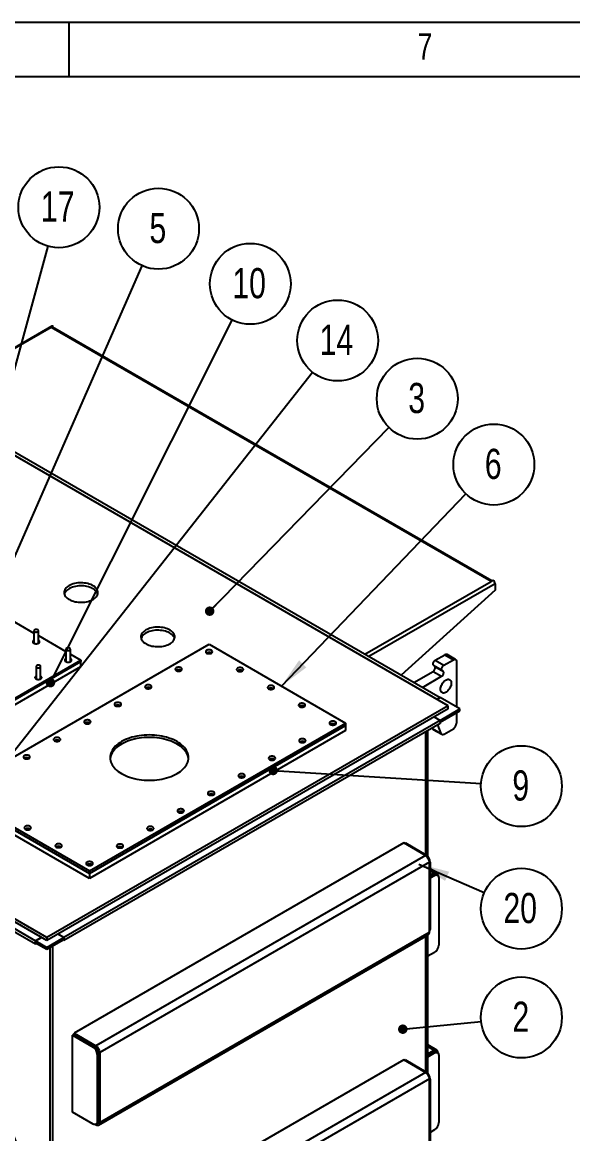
# Model space of a CAD drawing. Header units: inches. Extents: x -1 to 16.5, y 0 to 13.1.
# Drawn here: x 2.233 to 3.753, y 8.605 to 11.674 of the extents above; entities that cross this region are included whole.
import ezdxf

# ---------------------------------------------------------------- set-up
doc = ezdxf.new("R2010")
doc.units = ezdxf.units.IN
doc.header["$MEASUREMENT"] = 0
doc.layers.add('FORMAT', color=7, linetype='Continuous')
doc.styles.add('SLDTEXTSTYLE0', font='TXT', dxfattribs={"width": 0.75})
doc.dimstyles.new('SLDDIMSTYLE6', dxfattribs={"dimtxt": 0.18, "dimasz": 0.084961, "dimexe": 0, "dimexo": 0.0625, "dimgap": 0, "dimtad": 0, "dimtih": 1, "dimtoh": 1, "dimdec": 0, "dimrnd": 1e-09, "dimzin": 0, "dimdsep": 46, "dimtxsty": 'Standard', "dimsah": 1, "dimcen": 0.09, "dimadec": 0, "dimazin": 0, "dimtfac": 0.084961, "dimtdec": 0, "dimtofl": 0, "dimtmove": 0, "dimatfit": 3, "dimfxl": 0, "dimfrac": 2, "dimtolj": 1, "dimtzin": 0, "dimarcsym": 0})
doc.dimstyles.new('SLDDIMSTYLE7', dxfattribs={"dimtxt": 0.18, "dimasz": 0.026142, "dimexe": 0, "dimexo": 0.0625, "dimgap": 0, "dimtad": 0, "dimtih": 1, "dimtoh": 1, "dimdec": 0, "dimrnd": 1e-09, "dimzin": 0, "dimdsep": 46, "dimtxsty": 'Standard', "dimblk1": 'DOT', "dimblk2": 'DOT', "dimsah": 1, "dimcen": 0.09, "dimadec": 0, "dimazin": 0, "dimtfac": 0.026142, "dimtdec": 0, "dimtofl": 0, "dimtmove": 0, "dimatfit": 3, "dimldrblk": 'DOT', "dimfxl": 0, "dimfrac": 2, "dimtolj": 1, "dimtzin": 0, "dimarcsym": 0})

# ---------------------------------------------------------------- blocks, each defined once
blk = doc.blocks.new('Drawing View43')
at = {"color": 7, "linetype": 'Continuous', "lineweight": 25}
for p, q in [((-0.1211, -0.3449), (-1.8888, 0.6757)), ((-1.2155, 0.7035), (-1.5674, 0.5003)), ((-1.2171, 0.7), (-1.5652, 0.499)), ((-1.2117, 0.7031), (-1.2171, 0.7)), ((-0.0022, -0.0013), (-1.2171, 0.7)), ((0, 0), (-1.2132, 0.7004)), ((-1.2117, 0.7003), (-1.2124, 0.6999)), ((-1.2117, 0.7003), (-1.2117, 0.7031)), ((-1.8343, 0.6544), (-0.1432, -0.3219)), ((-1.2289, -0.9844), (-2.9966, 0.0361)), ((-2.9981, 0.0098), (-1.2598, -0.9937)), ((-2.9981, 0.0013), (-1.2598, -1.0022)), ((-1.2289, -0.9929), (-2.9966, 0.0276)), ((0.0032, 0.0018), (-0.0022, -0.0013)), ((-0.3504, -0.2023), (-0.0022, -0.0013)), ((0.0086, -0.0075), (-0.3396, -0.2085)), ((0.0086, -0.0251), (-0.2502, -0.2601)), ((0.0086, -0.0075), (0.0086, -0.0251)), ((-1.3405, -0.0999), (-1.2646, -0.1437)), ((-1.2646, -0.1373), (-1.2646, -0.1714)), ((-1.2521, -0.1714), (-1.2521, -0.1373)), ((-1.2521, -0.1509), (-1.1762, -0.1947)), ((-1.4881, -0.583), (-0.781, -0.1748)), ((-1.2646, -0.1673), (-1.2649, -0.1675)), ((-0.781, -0.1748), (-0.4039, -0.3925)), ((-1.1762, -0.1884), (-1.1762, -0.2224)), ((-1.1637, -0.2224), (-1.1637, -0.1884)), ((-1.1637, -0.2019), (-1.1346, -0.2187)), ((-0.1564, -0.219), (-0.1299, -0.2037)), ((-0.1299, -0.2037), (-0.1063, -0.2173)), ((-0.1001, -0.2167), (-0.1236, -0.2031)), ((-1.4174, -0.382), (-1.1346, -0.2187)), ((-1.4174, -0.3857), (-1.1346, -0.2224)), ((-1.4174, -0.3857), (-1.1346, -0.2224)), ((-1.4174, -0.3993), (-1.1346, -0.236)), ((-1.2587, -0.236), (-1.2587, -0.27)), ((-1.2462, -0.27), (-1.2462, -0.236)), ((-1.1762, -0.2184), (-1.1766, -0.2186)), ((-1.1346, -0.2187), (-1.1346, -0.2224)), ((-1.1346, -0.236), (-1.1346, -0.2224)), ((-0.1611, -0.2326), (-0.1376, -0.2462)), ((-0.1576, -0.236), (-0.1611, -0.2326)), ((-0.1576, -0.236), (-0.134, -0.2496)), ((-0.1564, -0.219), (-0.1328, -0.2326)), ((-0.1328, -0.2326), (-0.1063, -0.2173)), ((-0.0975, -0.2224), (-0.0975, -0.3483)), ((-1.2587, -0.266), (-1.2591, -0.2662)), ((-0.2153, -0.2802), (-0.1623, -0.2496)), ((-0.1918, -0.2938), (-0.1387, -0.2632)), ((-0.1623, -0.2496), (-0.1387, -0.2632)), ((-0.134, -0.2496), (-0.1376, -0.2462)), ((-0.1431, -0.3219), (-0.152, -0.327)), ((-0.1432, -0.3219), (-0.152, -0.327)), ((-0.1432, -0.3219), (-0.1432, -0.3219)), ((-0.0886, -0.3534), (-0.1431, -0.3219)), ((-0.1211, -0.3449), (-1.2289, -0.9844)), ((-0.1211, -0.3534), (-1.2289, -0.9929)), ((-0.1432, -0.3848), (-0.0886, -0.3534)), ((-0.1432, -0.3899), (-0.0886, -0.3585)), ((-0.1211, -0.3534), (-0.1211, -0.3449)), ((-0.0975, -0.3636), (-0.0975, -0.3925)), ((-0.0886, -0.3585), (-0.0886, -0.3534)), ((-0.1432, -0.3848), (-1.1817, -0.9844)), ((-0.1432, -0.3933), (-1.1817, -0.9929)), ((-1.111, -0.8007), (-0.4039, -0.3925)), ((-0.4039, -0.3925), (-0.4039, -0.3993)), ((-0.1594, -0.3755), (-0.1432, -0.3848)), ((-0.1594, -0.3755), (-0.1432, -0.3848)), ((-0.1405, -0.4208), (-0.1497, -0.3971)), ((-0.1432, -0.3899), (-0.1432, -0.3848)), ((-0.1432, -0.3848), (-0.1432, -0.3933)), ((-1.111, -0.8075), (-0.4039, -0.3993)), ((-0.4039, -0.3993), (-1.111, -0.8075)), ((-0.4039, -0.4129), (-1.111, -0.8211)), ((-0.4039, -0.3993), (-0.4039, -0.4129)), ((-0.1829, -0.4163), (-0.1829, -0.7557)), ((-0.1768, -0.7607), (-0.1768, -0.4128)), ((-0.164, -0.4072), (-0.1646, -0.4057)), ((-0.164, -0.4072), (-0.1405, -0.4208)), ((-0.162, -0.4098), (-0.1384, -0.4234)), ((-0.1322, -0.4227), (-0.1063, -0.4078)), ((-1.4881, -0.583), (-1.111, -0.8007)), ((-1.4881, -0.5898), (-1.111, -0.8075)), ((-1.111, -0.8075), (-1.4881, -0.5898)), ((-1.111, -0.8211), (-1.4881, -0.6034)), ((-0.2433, -0.7234), (-1.1537, -1.2489)), ((-0.1829, -0.7582), (-0.2433, -0.7234)), ((-0.2389, -0.7234), (-0.2411, -0.7246)), ((-0.2389, -0.7234), (-0.1822, -0.7561)), ((-0.1829, -0.7582), (-1.0933, -1.2838)), ((-0.1822, -0.7561), (-0.1844, -0.7574)), ((-0.1726, -0.7761), (-1.083, -1.3016)), ((-0.1726, -0.97), (-0.1726, -0.7761)), ((-0.1704, -0.7765), (-0.1726, -0.7778)), ((-0.1704, -0.7765), (-0.1704, -0.9619)), ((-0.1521, -0.8052), (-0.1704, -0.7946)), ((-1.111, -0.8007), (-1.111, -0.8075)), ((-1.111, -0.8075), (-1.111, -0.8211)), ((-0.1704, -0.7995), (-0.1594, -0.8059)), ((-0.1704, -0.8123), (-0.1594, -0.8059)), ((-0.1704, -0.8148), (-0.163, -0.8106)), ((-0.1704, -0.8199), (-0.1586, -0.8131)), ((-0.163, -0.8106), (-0.1586, -0.8131)), ((-0.1594, -0.8091), (-0.1594, -0.8059)), ((-0.1503, -0.8123), (-0.1547, -0.8097)), ((-0.1501, -0.8124), (-0.149, -0.8118)), ((-0.149, -0.8118), (-0.149, -0.8133)), ((-0.1468, -0.8199), (-0.1468, -1.0053)), ((-1.1817, -0.9844), (-1.1979, -0.975)), ((-1.1817, -0.9844), (-1.1979, -0.975)), ((-1.086, -1.5022), (-0.1756, -0.9767)), ((-1.083, -1.4956), (-0.1726, -0.97)), ((-0.1829, -0.9809), (-0.1829, -1.3545)), ((-0.1768, -1.3595), (-0.1768, -0.9774)), ((-0.1704, -0.9619), (-0.1726, -0.9632)), ((-1.2436, -0.9844), (-1.2598, -0.9937)), ((-1.2598, -0.9937), (-1.2436, -0.9844)), ((-1.2598, -0.9988), (-1.2598, -0.9937)), ((-1.2598, -0.9937), (-1.2289, -1.0116)), ((-1.2598, -0.9937), (-1.2598, -1.0022)), ((-1.2598, -0.9988), (-1.2289, -1.0167)), ((-1.2598, -1.0022), (-1.2568, -1.0005)), ((-1.2289, -1.0116), (-1.1817, -0.9844)), ((-1.2289, -0.9844), (-1.2289, -0.9929)), ((-1.2289, -1.0167), (-1.1817, -0.9895)), ((-1.2289, -1.0167), (-1.2289, -1.0116)), ((-1.22, -3.104), (-1.22, -1.0116)), ((-1.2127, -3.0997), (-1.2127, -1.0073)), ((-1.1817, -0.9929), (-1.1847, -0.9912)), ((-1.1817, -0.9895), (-1.1817, -0.9844)), ((-1.1817, -0.9844), (-1.1817, -0.9929)), ((-0.1586, -1.0257), (-0.1768, -1.0363)), ((-1.1537, -1.2515), (-1.1581, -1.254)), ((-1.1581, -1.254), (-1.1014, -1.2868)), ((-1.1581, -1.4667), (-1.1581, -1.254)), ((-1.1537, -1.2489), (-1.1537, -1.2515)), ((-1.1537, -1.2489), (-1.0933, -1.2838)), ((-1.1537, -1.2515), (-1.097, -1.2842)), ((-1.097, -1.2842), (-1.1014, -1.2868)), ((-1.0933, -1.287), (-1.0933, -1.2838)), ((-0.1521, -1.2951), (-0.1768, -1.2808)), ((-0.1768, -1.2857), (-0.1594, -1.2958)), ((-1.0852, -1.3046), (-1.0896, -1.3072)), ((-1.0896, -1.3072), (-1.0896, -1.4926)), ((-1.0858, -1.3), (-1.083, -1.3016)), ((-1.0852, -1.3046), (-1.0852, -1.49)), ((-1.083, -1.3016), (-1.083, -1.4956)), ((-0.1768, -1.3059), (-0.1594, -1.2958)), ((-0.1768, -1.3084), (-0.163, -1.3005)), ((-0.1768, -1.3135), (-0.1586, -1.303)), ((-0.163, -1.3005), (-0.1586, -1.303)), ((-0.1594, -1.299), (-0.1594, -1.2958)), ((-0.1503, -1.3022), (-0.1547, -1.2997)), ((-0.1501, -1.3023), (-0.149, -1.3018)), ((-0.149, -1.3018), (-0.149, -1.3032)), ((-0.1468, -1.3098), (-0.1468, -1.4953)), ((-0.2433, -1.3221), (-1.1537, -1.8477)), ((-0.1829, -1.357), (-0.2433, -1.3221)), ((-0.2389, -1.3221), (-0.2411, -1.3234)), ((-0.2389, -1.3221), (-0.1822, -1.3549)), ((-0.1829, -1.357), (-1.0933, -1.8826)), ((-0.1726, -1.3749), (-1.083, -1.9004)), ((-0.1822, -1.3549), (-0.1844, -1.3562)), ((-0.1726, -1.5688), (-0.1726, -1.3749)), ((-0.1704, -1.3753), (-0.1726, -1.3766)), ((-0.1704, -1.3753), (-0.1704, -1.5607)), ((-1.1014, -1.4994), (-1.1581, -1.4667)), ((-1.0933, -1.5015), (-1.0946, -1.5008)), ((-1.0933, -1.5004), (-1.0933, -1.5015)), ((-1.0931, -1.5002), (-1.0887, -1.4977)), ((-1.0852, -1.49), (-1.0896, -1.4926)), ((-1.0858, -1.494), (-1.083, -1.4956)), ((-0.1586, -1.5157), (-0.1704, -1.5225))]:
    blk.add_line(p, q, dxfattribs=at)
at = {"color": 7, "linetype": 'Continuous', "lineweight": 25, "flags": 128}
for points in [[(-1.1676, -0.0129), (-1.1707, -0.0148), (-1.1735, -0.017), (-1.1758, -0.0193), (-1.1778, -0.0217), (-1.1793, -0.0243), (-1.1804, -0.0269), (-1.1811, -0.0296), (-1.1812, -0.0322), (-1.1809, -0.0349), (-1.1802, -0.0376), (-1.179, -0.0402), (-1.1773, -0.0427), (-1.1753, -0.0451), (-1.1728, -0.0474), (-1.1699, -0.0495), (-1.1667, -0.0514), (-1.1632, -0.0532), (-1.1594, -0.0547), (-1.1553, -0.056), (-1.1511, -0.0571), (-1.1467, -0.0579), (-1.1421, -0.0585), (-1.1375, -0.0588), (-1.1328, -0.0588), (-1.1282, -0.0586), (-1.1236, -0.0581), (-1.1192, -0.0573), (-1.1149, -0.0563), (-1.1107, -0.0551), (-1.1069, -0.0536), (-1.1033, -0.0519), (-1.1, -0.05), (-1.097, -0.0479), (-1.0945, -0.0457), (-1.0923, -0.0433), (-1.0905, -0.0408), (-1.0892, -0.0382), (-1.0883, -0.0356), (-1.0879, -0.0329), (-1.088, -0.0302), (-1.0885, -0.0276), (-1.0895, -0.0249), (-1.0909, -0.0224), (-1.0928, -0.0199), (-1.0951, -0.0176), (-1.0977, -0.0154), (-1.1008, -0.0133), (-1.1041, -0.0115), (-1.1078, -0.0098), (-1.1117, -0.0084), (-1.1159, -0.0072), (-1.1203, -0.0063), (-1.1248, -0.0056), (-1.1293, -0.0051), (-1.134, -0.005), (-1.1386, -0.0051), (-1.1432, -0.0054), (-1.1478, -0.0061), (-1.1522, -0.0069), (-1.1564, -0.0081), (-1.1604, -0.0095), (-1.1641, -0.0111), (-1.1676, -0.0129)], [(-1.0885, -0.0362), (-1.089, -0.0347), (-1.0902, -0.0321), (-1.0918, -0.0296), (-1.0939, -0.0272), (-1.0963, -0.025), (-1.0992, -0.0228), (-1.1024, -0.0209), (-1.1059, -0.0191), (-1.1097, -0.0176), (-1.1138, -0.0163), (-1.1181, -0.0152), (-1.1225, -0.0144), (-1.127, -0.0138), (-1.1317, -0.0135), (-1.1363, -0.0135), (-1.141, -0.0137), (-1.1455, -0.0142), (-1.15, -0.015), (-1.1543, -0.016), (-1.1584, -0.0172), (-1.1623, -0.0187), (-1.1659, -0.0204), (-1.1692, -0.0223), (-1.1721, -0.0244), (-1.1747, -0.0266), (-1.1769, -0.029), (-1.1786, -0.0315), (-1.1799, -0.0341), (-1.1807, -0.0362)], [(-1.2627, -0.1399), (-1.2614, -0.1405), (-1.2598, -0.1409), (-1.2581, -0.141), (-1.2564, -0.1408), (-1.2549, -0.1404), (-1.2536, -0.1397), (-1.2527, -0.1389), (-1.2522, -0.138), (-1.2521, -0.137), (-1.2525, -0.136), (-1.2533, -0.1352), (-1.2545, -0.1345), (-1.256, -0.134), (-1.2577, -0.1338), (-1.2594, -0.1338), (-1.261, -0.1341), (-1.2624, -0.1346), (-1.2635, -0.1354), (-1.2643, -0.1363), (-1.2646, -0.1372), (-1.2644, -0.1382), (-1.2638, -0.1391), (-1.2627, -0.1399)], [(-0.9554, -0.1353), (-0.9586, -0.1373), (-0.9613, -0.1395), (-0.9637, -0.1418), (-0.9657, -0.1442), (-0.9672, -0.1467), (-0.9683, -0.1494), (-0.9689, -0.152), (-0.9691, -0.1547), (-0.9688, -0.1574), (-0.9681, -0.16), (-0.9669, -0.1626), (-0.9652, -0.1651), (-0.9631, -0.1675), (-0.9607, -0.1698), (-0.9578, -0.1719), (-0.9546, -0.1739), (-0.9511, -0.1756), (-0.9473, -0.1772), (-0.9432, -0.1785), (-0.9389, -0.1796), (-0.9345, -0.1804), (-0.93, -0.181), (-0.9253, -0.1813), (-0.9207, -0.1813), (-0.9161, -0.1811), (-0.9115, -0.1806), (-0.907, -0.1798), (-0.9027, -0.1788), (-0.8986, -0.1775), (-0.8947, -0.176), (-0.8911, -0.1743), (-0.8878, -0.1724), (-0.8849, -0.1704), (-0.8823, -0.1681), (-0.8801, -0.1657), (-0.8784, -0.1633), (-0.8771, -0.1607), (-0.8762, -0.158), (-0.8758, -0.1554), (-0.8759, -0.1527), (-0.8764, -0.15), (-0.8774, -0.1474), (-0.8788, -0.1448), (-0.8807, -0.1424), (-0.8829, -0.14), (-0.8856, -0.1378), (-0.8886, -0.1358), (-0.892, -0.1339), (-0.8957, -0.1323), (-0.8996, -0.1309), (-0.9038, -0.1297), (-0.9081, -0.1287), (-0.9126, -0.128), (-0.9172, -0.1276), (-0.9219, -0.1274), (-0.9265, -0.1275), (-0.9311, -0.1279), (-0.9356, -0.1285), (-0.94, -0.1294), (-0.9442, -0.1305), (-0.9482, -0.1319), (-0.952, -0.1335), (-0.9554, -0.1353)], [(-0.8764, -0.1586), (-0.8768, -0.1572), (-0.878, -0.1546), (-0.8797, -0.1521), (-0.8817, -0.1497), (-0.8842, -0.1474), (-0.8871, -0.1453), (-0.8903, -0.1434), (-0.8938, -0.1416), (-0.8976, -0.1401), (-0.9017, -0.1387), (-0.9059, -0.1377), (-0.9104, -0.1368), (-0.9149, -0.1363), (-0.9195, -0.136), (-0.9242, -0.1359), (-0.9288, -0.1362), (-0.9334, -0.1367), (-0.9379, -0.1374), (-0.9422, -0.1385), (-0.9463, -0.1397), (-0.9502, -0.1412), (-0.9538, -0.1429), (-0.957, -0.1448), (-0.96, -0.1469), (-0.9626, -0.1491), (-0.9647, -0.1515), (-0.9665, -0.154), (-0.9678, -0.1565), (-0.9685, -0.1586)], [(-1.2646, -0.1637), (-1.2649, -0.1639), (-1.2663, -0.1648), (-1.2672, -0.1659), (-1.2676, -0.1671), (-1.2676, -0.1683), (-1.2672, -0.1695), (-1.2663, -0.1706), (-1.2649, -0.1715), (-1.2633, -0.1723), (-1.2614, -0.1728), (-1.2594, -0.1731), (-1.2573, -0.1731), (-1.2552, -0.1728), (-1.2533, -0.1723), (-1.2517, -0.1715), (-1.2517, -0.1715)], [(-1.2649, -0.1675), (-1.2663, -0.1685), (-1.2671, -0.1695)], [(-1.2646, -0.1714), (-1.2645, -0.1717), (-1.2645, -0.1718)], [(-1.2517, -0.1715), (-1.2504, -0.1706), (-1.2495, -0.1695), (-1.249, -0.1683), (-1.249, -0.1671), (-1.2495, -0.1659), (-1.2504, -0.1648), (-1.2517, -0.1639), (-1.2521, -0.1637)], [(-1.2521, -0.1718), (-1.2521, -0.1715), (-1.2521, -0.1714)], [(-1.1762, -0.2147), (-1.1766, -0.2149), (-1.1779, -0.2159), (-1.1788, -0.2169), (-1.1792, -0.2181), (-1.1792, -0.2193), (-1.1788, -0.2205), (-1.1779, -0.2216), (-1.1766, -0.2226), (-1.1749, -0.2233), (-1.173, -0.2238), (-1.171, -0.2241), (-1.1689, -0.2241), (-1.1668, -0.2238), (-1.1649, -0.2233), (-1.1633, -0.2226), (-1.1633, -0.2226)], [(-1.1743, -0.1909), (-1.173, -0.1915), (-1.1714, -0.1919), (-1.1697, -0.192), (-1.168, -0.1918), (-1.1665, -0.1914), (-1.1652, -0.1907), (-1.1643, -0.1899), (-1.1638, -0.189), (-1.1637, -0.188), (-1.1641, -0.187), (-1.1649, -0.1862), (-1.1662, -0.1855), (-1.1676, -0.185), (-1.1693, -0.1848), (-1.171, -0.1848), (-1.1726, -0.1851), (-1.174, -0.1857), (-1.1752, -0.1864), (-1.1759, -0.1873), (-1.1762, -0.1882), (-1.176, -0.1892), (-1.1754, -0.1901), (-1.1743, -0.1909)], [(-1.1633, -0.2226), (-1.162, -0.2216), (-1.1611, -0.2205), (-1.1606, -0.2193), (-1.1606, -0.2181), (-1.1611, -0.2169), (-1.162, -0.2159), (-1.1633, -0.2149), (-1.1637, -0.2147)], [(-0.7876, -0.1914), (-0.789, -0.1923), (-0.7899, -0.1934), (-0.7903, -0.1946), (-0.7903, -0.1958), (-0.7899, -0.197), (-0.789, -0.1981), (-0.7876, -0.199), (-0.786, -0.1998), (-0.7841, -0.2003), (-0.7821, -0.2006), (-0.78, -0.2006), (-0.7779, -0.2003), (-0.776, -0.1998), (-0.7744, -0.199), (-0.7731, -0.1981), (-0.7722, -0.197), (-0.7717, -0.1958), (-0.7717, -0.1946), (-0.7722, -0.1934), (-0.7731, -0.1923), (-0.7744, -0.1914), (-0.776, -0.1906), (-0.7779, -0.1901), (-0.78, -0.1898), (-0.7821, -0.1898), (-0.7841, -0.1901), (-0.786, -0.1906), (-0.7876, -0.1914)], [(-1.2568, -0.2385), (-1.2555, -0.2391), (-1.2539, -0.2395), (-1.2522, -0.2396), (-1.2505, -0.2394), (-1.249, -0.239), (-1.2477, -0.2384), (-1.2468, -0.2375), (-1.2463, -0.2366), (-1.2462, -0.2356), (-1.2466, -0.2347), (-1.2474, -0.2338), (-1.2486, -0.2331), (-1.2501, -0.2326), (-1.2518, -0.2324), (-1.2535, -0.2324), (-1.2551, -0.2327), (-1.2565, -0.2333), (-1.2577, -0.234), (-1.2584, -0.2349), (-1.2587, -0.2359), (-1.2585, -0.2369), (-1.2579, -0.2378), (-1.2568, -0.2385)], [(-1.1766, -0.2186), (-1.1779, -0.2195), (-1.1788, -0.2206)], [(-1.1762, -0.2224), (-1.1761, -0.2228), (-1.1761, -0.2228)], [(-1.1637, -0.2228), (-1.1637, -0.2225), (-1.1637, -0.2224)], [(-0.8716, -0.2398), (-0.8729, -0.2408), (-0.8738, -0.2419), (-0.8743, -0.243), (-0.8743, -0.2443), (-0.8738, -0.2454), (-0.8729, -0.2465), (-0.8716, -0.2475), (-0.87, -0.2482), (-0.8681, -0.2488), (-0.866, -0.249), (-0.8639, -0.249), (-0.8619, -0.2488), (-0.86, -0.2482), (-0.8584, -0.2475), (-0.8571, -0.2465), (-0.8561, -0.2454), (-0.8557, -0.2443), (-0.8557, -0.243), (-0.8561, -0.2419), (-0.8571, -0.2408), (-0.8584, -0.2398), (-0.86, -0.2391), (-0.8619, -0.2385), (-0.8639, -0.2383), (-0.866, -0.2383), (-0.8681, -0.2385), (-0.87, -0.2391), (-0.8716, -0.2398)], [(-0.7022, -0.2407), (-0.7035, -0.2416), (-0.7044, -0.2427), (-0.7049, -0.2439), (-0.7049, -0.2451), (-0.7044, -0.2463), (-0.7035, -0.2474), (-0.7022, -0.2483), (-0.7006, -0.2491), (-0.6987, -0.2496), (-0.6966, -0.2499), (-0.6945, -0.2499), (-0.6925, -0.2496), (-0.6906, -0.2491), (-0.6889, -0.2483), (-0.6876, -0.2474), (-0.6867, -0.2463), (-0.6863, -0.2451), (-0.6863, -0.2439), (-0.6867, -0.2427), (-0.6876, -0.2416), (-0.6889, -0.2407), (-0.6906, -0.2399), (-0.6925, -0.2394), (-0.6945, -0.2391), (-0.6966, -0.2391), (-0.6987, -0.2394), (-0.7006, -0.2399), (-0.7022, -0.2407)], [(-0.1611, -0.2326), (-0.1618, -0.2316), (-0.1622, -0.2302), (-0.1623, -0.2285), (-0.162, -0.2267), (-0.1613, -0.2249), (-0.1604, -0.2231), (-0.1592, -0.2214), (-0.1578, -0.22), (-0.1564, -0.219)], [(-0.1623, -0.2496), (-0.1609, -0.2486), (-0.1595, -0.2472), (-0.1583, -0.2456), (-0.1574, -0.2437), (-0.1567, -0.2419), (-0.1564, -0.2401), (-0.1565, -0.2384), (-0.1569, -0.237), (-0.1576, -0.236)], [(-0.1376, -0.2462), (-0.1383, -0.2452), (-0.1387, -0.2438), (-0.1387, -0.2421), (-0.1384, -0.2403), (-0.1377, -0.2385), (-0.1368, -0.2367), (-0.1356, -0.235), (-0.1343, -0.2336), (-0.1328, -0.2326)], [(-0.1063, -0.2173), (-0.1046, -0.2165), (-0.1029, -0.2161), (-0.1014, -0.2162), (-0.1001, -0.2167), (-0.099, -0.2176), (-0.0982, -0.2189), (-0.0977, -0.2205), (-0.0975, -0.2224)], [(-1.2587, -0.2623), (-1.2591, -0.2625), (-1.2604, -0.2635), (-1.2613, -0.2646), (-1.2617, -0.2658), (-1.2617, -0.267), (-1.2613, -0.2681), (-1.2604, -0.2692), (-1.2591, -0.2702), (-1.2574, -0.2709), (-1.2555, -0.2715), (-1.2535, -0.2717), (-1.2514, -0.2717), (-1.2493, -0.2715), (-1.2474, -0.2709), (-1.2458, -0.2702), (-1.2458, -0.2702)], [(-1.2591, -0.2662), (-1.2604, -0.2671), (-1.2612, -0.2682)], [(-1.2587, -0.27), (-1.2586, -0.2704), (-1.2586, -0.2704)], [(-1.2458, -0.2702), (-1.2445, -0.2692), (-1.2436, -0.2681), (-1.2431, -0.267), (-1.2431, -0.2658), (-1.2436, -0.2646), (-1.2445, -0.2635), (-1.2458, -0.2625), (-1.2462, -0.2623)], [(-1.2462, -0.2704), (-1.2462, -0.2701), (-1.2462, -0.27)], [(-0.1417, -0.2989), (-0.1415, -0.2963), (-0.141, -0.2936), (-0.1402, -0.2907), (-0.1391, -0.2879), (-0.1377, -0.2851), (-0.1361, -0.2824), (-0.1343, -0.28), (-0.1323, -0.2777), (-0.1302, -0.2757), (-0.128, -0.2741), (-0.1258, -0.2728), (-0.1237, -0.272), (-0.1216, -0.2715), (-0.1196, -0.2715), (-0.1178, -0.2718), (-0.1161, -0.2726), (-0.1148, -0.2738), (-0.1137, -0.2754), (-0.1129, -0.2773), (-0.1124, -0.2795), (-0.1122, -0.2819), (-0.1124, -0.2846), (-0.1129, -0.2873), (-0.1137, -0.2902), (-0.1148, -0.293), (-0.1161, -0.2958), (-0.1178, -0.2984), (-0.1196, -0.3009), (-0.1216, -0.3032), (-0.1237, -0.3051), (-0.1258, -0.3068), (-0.128, -0.308), (-0.1302, -0.3089), (-0.1323, -0.3094), (-0.1343, -0.3094), (-0.1361, -0.309), (-0.1377, -0.3082), (-0.1391, -0.307), (-0.1402, -0.3055), (-0.141, -0.3036), (-0.1415, -0.3014), (-0.1417, -0.2989)], [(-0.1387, -0.2632), (-0.1373, -0.2622), (-0.1359, -0.2608), (-0.1348, -0.2592), (-0.1338, -0.2573), (-0.1332, -0.2555), (-0.1329, -0.2537), (-0.1329, -0.252), (-0.1333, -0.2506), (-0.134, -0.2496)], [(-0.9556, -0.2883), (-0.9569, -0.2892), (-0.9578, -0.2903), (-0.9583, -0.2915), (-0.9583, -0.2927), (-0.9578, -0.2939), (-0.9569, -0.295), (-0.9556, -0.296), (-0.9539, -0.2967), (-0.9521, -0.2972), (-0.95, -0.2975), (-0.9479, -0.2975), (-0.9459, -0.2972), (-0.944, -0.2967), (-0.9423, -0.296), (-0.941, -0.295), (-0.9401, -0.2939), (-0.9396, -0.2927), (-0.9396, -0.2915), (-0.9401, -0.2903), (-0.941, -0.2892), (-0.9423, -0.2883), (-0.944, -0.2875), (-0.9459, -0.287), (-0.9479, -0.2868), (-0.95, -0.2868), (-0.9521, -0.287), (-0.9539, -0.2875), (-0.9556, -0.2883)], [(-0.6168, -0.29), (-0.6181, -0.291), (-0.619, -0.292), (-0.6195, -0.2932), (-0.6195, -0.2944), (-0.619, -0.2956), (-0.6181, -0.2967), (-0.6168, -0.2977), (-0.6151, -0.2984), (-0.6132, -0.2989), (-0.6112, -0.2992), (-0.6091, -0.2992), (-0.607, -0.2989), (-0.6051, -0.2984), (-0.6035, -0.2977), (-0.6022, -0.2967), (-0.6013, -0.2956), (-0.6008, -0.2944), (-0.6008, -0.2932), (-0.6013, -0.292), (-0.6022, -0.291), (-0.6035, -0.29), (-0.6051, -0.2892), (-0.607, -0.2887), (-0.6091, -0.2885), (-0.6112, -0.2885), (-0.6132, -0.2887), (-0.6151, -0.2892), (-0.6168, -0.29)], [(-1.0396, -0.3368), (-1.0409, -0.3377), (-1.0418, -0.3388), (-1.0422, -0.34), (-1.0422, -0.3412), (-1.0418, -0.3424), (-1.0409, -0.3435), (-1.0396, -0.3444), (-1.0379, -0.3452), (-1.036, -0.3457), (-1.034, -0.346), (-1.0319, -0.346), (-1.0298, -0.3457), (-1.0279, -0.3452), (-1.0263, -0.3444), (-1.025, -0.3435), (-1.0241, -0.3424), (-1.0236, -0.3412), (-1.0236, -0.34), (-1.0241, -0.3388), (-1.025, -0.3377), (-1.0263, -0.3368), (-1.0279, -0.336), (-1.0298, -0.3355), (-1.0319, -0.3352), (-1.034, -0.3352), (-1.036, -0.3355), (-1.0379, -0.336), (-1.0396, -0.3368)], [(-0.5313, -0.3393), (-0.5326, -0.3403), (-0.5335, -0.3414), (-0.534, -0.3425), (-0.534, -0.3438), (-0.5335, -0.3449), (-0.5326, -0.346), (-0.5313, -0.347), (-0.5297, -0.3477), (-0.5278, -0.3483), (-0.5257, -0.3485), (-0.5236, -0.3485), (-0.5216, -0.3483), (-0.5197, -0.3477), (-0.5181, -0.347), (-0.5168, -0.346), (-0.5158, -0.3449), (-0.5154, -0.3438), (-0.5154, -0.3425), (-0.5158, -0.3414), (-0.5168, -0.3403), (-0.5181, -0.3393), (-0.5197, -0.3386), (-0.5216, -0.338), (-0.5236, -0.3378), (-0.5257, -0.3378), (-0.5278, -0.338), (-0.5297, -0.3386), (-0.5313, -0.3393)], [(-1.1235, -0.3853), (-1.1248, -0.3862), (-1.1257, -0.3873), (-1.1262, -0.3885), (-1.1262, -0.3897), (-1.1257, -0.3909), (-1.1248, -0.392), (-1.1235, -0.3929), (-1.1219, -0.3937), (-1.12, -0.3942), (-1.1179, -0.3945), (-1.1158, -0.3945), (-1.1138, -0.3942), (-1.1119, -0.3937), (-1.1103, -0.3929), (-1.109, -0.392), (-1.108, -0.3909), (-1.1076, -0.3897), (-1.1076, -0.3885), (-1.108, -0.3873), (-1.109, -0.3862), (-1.1103, -0.3853), (-1.1119, -0.3845), (-1.1138, -0.384), (-1.1158, -0.3837), (-1.1179, -0.3837), (-1.12, -0.384), (-1.1219, -0.3845), (-1.1235, -0.3853)], [(-0.4459, -0.3887), (-0.4472, -0.3896), (-0.4481, -0.3907), (-0.4486, -0.3919), (-0.4486, -0.3931), (-0.4481, -0.3943), (-0.4472, -0.3954), (-0.4459, -0.3963), (-0.4442, -0.3971), (-0.4423, -0.3976), (-0.4403, -0.3979), (-0.4382, -0.3979), (-0.4362, -0.3976), (-0.4343, -0.3971), (-0.4326, -0.3963), (-0.4313, -0.3954), (-0.4304, -0.3943), (-0.4299, -0.3931), (-0.4299, -0.3919), (-0.4304, -0.3907), (-0.4313, -0.3896), (-0.4326, -0.3887), (-0.4343, -0.3879), (-0.4362, -0.3874), (-0.4382, -0.3871), (-0.4403, -0.3871), (-0.4423, -0.3874), (-0.4442, -0.3879), (-0.4459, -0.3887)], [(-1.0226, -0.4435), (-1.0275, -0.4465), (-1.032, -0.4497), (-1.0361, -0.453), (-1.0398, -0.4565), (-1.0432, -0.4601), (-1.0461, -0.4638), (-1.0486, -0.4676), (-1.0507, -0.4715), (-1.0523, -0.4755), (-1.0534, -0.4796), (-1.0541, -0.4836), (-1.0543, -0.4877), (-1.0541, -0.4918), (-1.0534, -0.4959), (-1.0523, -0.4999), (-1.0507, -0.5039), (-1.0486, -0.5078), (-1.0461, -0.5117), (-1.0432, -0.5154), (-1.0398, -0.519), (-1.0361, -0.5225), (-1.032, -0.5258), (-1.0275, -0.529), (-1.0226, -0.5319), (-1.0174, -0.5347), (-1.012, -0.5373), (-1.0062, -0.5397), (-1.0002, -0.5419), (-0.9939, -0.5438), (-0.9875, -0.5455), (-0.9808, -0.5469), (-0.9741, -0.5481), (-0.9671, -0.5491), (-0.9602, -0.5497), (-0.9531, -0.5501), (-0.946, -0.5503), (-0.9389, -0.5501), (-0.9319, -0.5497), (-0.9249, -0.5491), (-0.918, -0.5481), (-0.9112, -0.5469), (-0.9046, -0.5455), (-0.8981, -0.5438), (-0.8918, -0.5419), (-0.8858, -0.5397), (-0.8801, -0.5373), (-0.8746, -0.5347), (-0.8694, -0.5319), (-0.8646, -0.529), (-0.8601, -0.5258), (-0.8559, -0.5225), (-0.8522, -0.519), (-0.8489, -0.5154), (-0.8459, -0.5117), (-0.8434, -0.5078), (-0.8414, -0.5039), (-0.8398, -0.4999), (-0.8386, -0.4959), (-0.8379, -0.4918), (-0.8377, -0.4877), (-0.8379, -0.4836), (-0.8386, -0.4796), (-0.8398, -0.4755), (-0.8414, -0.4715), (-0.8434, -0.4676), (-0.8459, -0.4638), (-0.8489, -0.4601), (-0.8522, -0.4565), (-0.8559, -0.453), (-0.8601, -0.4497), (-0.8646, -0.4465), (-0.8694, -0.4435), (-0.8746, -0.4407), (-0.8801, -0.4381), (-0.8858, -0.4357), (-0.8918, -0.4336), (-0.8981, -0.4316), (-0.9046, -0.4299), (-0.9112, -0.4285), (-0.918, -0.4273), (-0.9249, -0.4264), (-0.9319, -0.4257), (-0.9389, -0.4253), (-0.946, -0.4252), (-0.9531, -0.4253), (-0.9602, -0.4257), (-0.9671, -0.4264), (-0.9741, -0.4273), (-0.9808, -0.4285), (-0.9875, -0.4299), (-0.9939, -0.4316), (-1.0002, -0.4336), (-1.0062, -0.4357), (-1.012, -0.4381), (-1.0174, -0.4407), (-1.0226, -0.4435)], [(-0.1405, -0.4208), (-0.1399, -0.4219), (-0.1392, -0.4228), (-0.1383, -0.4234), (-0.1372, -0.4238), (-0.1361, -0.4239), (-0.1348, -0.4238), (-0.1335, -0.4234), (-0.1322, -0.4227)], [(-1.2075, -0.4337), (-1.2088, -0.4347), (-1.2097, -0.4358), (-1.2102, -0.4369), (-1.2102, -0.4382), (-1.2097, -0.4393), (-1.2088, -0.4404), (-1.2075, -0.4414), (-1.2059, -0.4421), (-1.204, -0.4427), (-1.2019, -0.4429), (-1.1998, -0.4429), (-1.1978, -0.4427), (-1.1959, -0.4421), (-1.1942, -0.4414), (-1.1929, -0.4404), (-1.192, -0.4393), (-1.1915, -0.4382), (-1.1915, -0.4369), (-1.192, -0.4358), (-1.1929, -0.4347), (-1.1942, -0.4337), (-1.1959, -0.433), (-1.1978, -0.4324), (-1.1998, -0.4322), (-1.2019, -0.4322), (-1.204, -0.4324), (-1.2059, -0.433), (-1.2075, -0.4337)], [(-1.0226, -0.4503), (-1.0275, -0.4533), (-1.032, -0.4565), (-1.0361, -0.4598), (-1.0398, -0.4633), (-1.0432, -0.4669), (-1.0461, -0.4706), (-1.0486, -0.4744), (-1.0507, -0.4783), (-1.0523, -0.4823), (-1.0534, -0.4864), (-1.0541, -0.4904), (-1.0542, -0.4911)], [(-0.8378, -0.4911), (-0.8379, -0.4904), (-0.8386, -0.4864), (-0.8398, -0.4823), (-0.8414, -0.4783), (-0.8434, -0.4744), (-0.8459, -0.4706), (-0.8489, -0.4669), (-0.8522, -0.4633), (-0.8559, -0.4598), (-0.8601, -0.4565), (-0.8646, -0.4533), (-0.8694, -0.4503), (-0.8746, -0.4475), (-0.8801, -0.4449), (-0.8858, -0.4425), (-0.8918, -0.4404), (-0.8981, -0.4384), (-0.9046, -0.4368), (-0.9112, -0.4353), (-0.918, -0.4341), (-0.9249, -0.4332), (-0.9319, -0.4325), (-0.9389, -0.4321), (-0.946, -0.432), (-0.9531, -0.4321), (-0.9602, -0.4325), (-0.9671, -0.4332), (-0.9741, -0.4341), (-0.9808, -0.4353), (-0.9875, -0.4368), (-0.9939, -0.4384), (-1.0002, -0.4404), (-1.0062, -0.4425), (-1.012, -0.4449), (-1.0174, -0.4475), (-1.0226, -0.4503)], [(-0.5299, -0.4371), (-0.5312, -0.4381), (-0.5321, -0.4392), (-0.5325, -0.4403), (-0.5325, -0.4416), (-0.5321, -0.4427), (-0.5312, -0.4438), (-0.5299, -0.4448), (-0.5282, -0.4455), (-0.5263, -0.4461), (-0.5243, -0.4463), (-0.5222, -0.4463), (-0.5201, -0.4461), (-0.5182, -0.4455), (-0.5166, -0.4448), (-0.5153, -0.4438), (-0.5144, -0.4427), (-0.5139, -0.4416), (-0.5139, -0.4403), (-0.5144, -0.4392), (-0.5153, -0.4381), (-0.5166, -0.4371), (-0.5182, -0.4364), (-0.5201, -0.4358), (-0.5222, -0.4356), (-0.5243, -0.4356), (-0.5263, -0.4358), (-0.5282, -0.4364), (-0.5299, -0.4371)], [(-1.2915, -0.4822), (-1.2928, -0.4831), (-1.2937, -0.4842), (-1.2942, -0.4854), (-1.2942, -0.4866), (-1.2937, -0.4878), (-1.2928, -0.4889), (-1.2915, -0.4899), (-1.2898, -0.4906), (-1.2879, -0.4911), (-1.2859, -0.4914), (-1.2838, -0.4914), (-1.2817, -0.4911), (-1.2798, -0.4906), (-1.2782, -0.4899), (-1.2769, -0.4889), (-1.276, -0.4878), (-1.2755, -0.4866), (-1.2755, -0.4854), (-1.276, -0.4842), (-1.2769, -0.4831), (-1.2782, -0.4822), (-1.2798, -0.4814), (-1.2817, -0.4809), (-1.2838, -0.4806), (-1.2859, -0.4806), (-1.2879, -0.4809), (-1.2898, -0.4814), (-1.2915, -0.4822)], [(-0.6138, -0.4856), (-0.6151, -0.4865), (-0.616, -0.4876), (-0.6165, -0.4888), (-0.6165, -0.49), (-0.616, -0.4912), (-0.6151, -0.4923), (-0.6138, -0.4933), (-0.6122, -0.494), (-0.6103, -0.4945), (-0.6082, -0.4948), (-0.6061, -0.4948), (-0.6041, -0.4945), (-0.6022, -0.494), (-0.6006, -0.4933), (-0.5993, -0.4923), (-0.5983, -0.4912), (-0.5979, -0.49), (-0.5979, -0.4888), (-0.5983, -0.4876), (-0.5993, -0.4865), (-0.6006, -0.4856), (-0.6022, -0.4848), (-0.6041, -0.4843), (-0.6061, -0.484), (-0.6082, -0.484), (-0.6103, -0.4843), (-0.6122, -0.4848), (-0.6138, -0.4856)], [(-0.6978, -0.5341), (-0.6991, -0.535), (-0.7, -0.5361), (-0.7005, -0.5373), (-0.7005, -0.5385), (-0.7, -0.5397), (-0.6991, -0.5408), (-0.6978, -0.5417), (-0.6961, -0.5425), (-0.6943, -0.543), (-0.6922, -0.5433), (-0.6901, -0.5433), (-0.6881, -0.543), (-0.6862, -0.5425), (-0.6845, -0.5417), (-0.6832, -0.5408), (-0.6823, -0.5397), (-0.6818, -0.5385), (-0.6818, -0.5373), (-0.6823, -0.5361), (-0.6832, -0.535), (-0.6845, -0.5341), (-0.6862, -0.5333), (-0.6881, -0.5328), (-0.6901, -0.5325), (-0.6922, -0.5325), (-0.6943, -0.5328), (-0.6961, -0.5333), (-0.6978, -0.5341)], [(-0.7818, -0.5825), (-0.7831, -0.5835), (-0.784, -0.5846), (-0.7844, -0.5858), (-0.7844, -0.587), (-0.784, -0.5882), (-0.7831, -0.5893), (-0.7818, -0.5902), (-0.7801, -0.591), (-0.7782, -0.5915), (-0.7762, -0.5918), (-0.7741, -0.5918), (-0.772, -0.5915), (-0.7701, -0.591), (-0.7685, -0.5902), (-0.7672, -0.5893), (-0.7663, -0.5882), (-0.7658, -0.587), (-0.7658, -0.5858), (-0.7663, -0.5846), (-0.7672, -0.5835), (-0.7685, -0.5825), (-0.7701, -0.5818), (-0.772, -0.5813), (-0.7741, -0.581), (-0.7762, -0.581), (-0.7782, -0.5813), (-0.7801, -0.5818), (-0.7818, -0.5825)], [(-0.8657, -0.631), (-0.867, -0.632), (-0.8679, -0.6331), (-0.8684, -0.6342), (-0.8684, -0.6355), (-0.8679, -0.6366), (-0.867, -0.6377), (-0.8657, -0.6387), (-0.8641, -0.6394), (-0.8622, -0.64), (-0.8601, -0.6402), (-0.858, -0.6402), (-0.856, -0.64), (-0.8541, -0.6394), (-0.8525, -0.6387), (-0.8512, -0.6377), (-0.8502, -0.6366), (-0.8498, -0.6355), (-0.8498, -0.6342), (-0.8502, -0.6331), (-0.8512, -0.632), (-0.8525, -0.631), (-0.8541, -0.6303), (-0.856, -0.6297), (-0.858, -0.6295), (-0.8601, -0.6295), (-0.8622, -0.6297), (-0.8641, -0.6303), (-0.8657, -0.631)], [(-1.2885, -0.6778), (-1.2898, -0.6787), (-1.2907, -0.6798), (-1.2912, -0.681), (-1.2912, -0.6822), (-1.2907, -0.6834), (-1.2898, -0.6845), (-1.2885, -0.6855), (-1.2869, -0.6862), (-1.285, -0.6867), (-1.2829, -0.687), (-1.2808, -0.687), (-1.2788, -0.6867), (-1.2769, -0.6862), (-1.2753, -0.6855), (-1.2739, -0.6845), (-1.273, -0.6834), (-1.2726, -0.6822), (-1.2726, -0.681), (-1.273, -0.6798), (-1.2739, -0.6787), (-1.2753, -0.6778), (-1.2769, -0.677), (-1.2788, -0.6765), (-1.2808, -0.6762), (-1.2829, -0.6762), (-1.285, -0.6765), (-1.2869, -0.677), (-1.2885, -0.6778)], [(-0.9497, -0.6795), (-0.951, -0.6804), (-0.9519, -0.6815), (-0.9524, -0.6827), (-0.9524, -0.6839), (-0.9519, -0.6851), (-0.951, -0.6862), (-0.9497, -0.6872), (-0.9481, -0.6879), (-0.9462, -0.6884), (-0.9441, -0.6887), (-0.942, -0.6887), (-0.94, -0.6884), (-0.9381, -0.6879), (-0.9364, -0.6872), (-0.9351, -0.6862), (-0.9342, -0.6851), (-0.9337, -0.6839), (-0.9337, -0.6827), (-0.9342, -0.6815), (-0.9351, -0.6804), (-0.9364, -0.6795), (-0.9381, -0.6787), (-0.94, -0.6782), (-0.942, -0.6779), (-0.9441, -0.6779), (-0.9462, -0.6782), (-0.9481, -0.6787), (-0.9497, -0.6795)], [(-1.2031, -0.7271), (-1.2044, -0.7281), (-1.2053, -0.7292), (-1.2058, -0.7303), (-1.2058, -0.7316), (-1.2053, -0.7327), (-1.2044, -0.7338), (-1.2031, -0.7348), (-1.2014, -0.7355), (-1.1995, -0.7361), (-1.1975, -0.7363), (-1.1954, -0.7363), (-1.1933, -0.7361), (-1.1915, -0.7355), (-1.1898, -0.7348), (-1.1885, -0.7338), (-1.1876, -0.7327), (-1.1871, -0.7316), (-1.1871, -0.7303), (-1.1876, -0.7292), (-1.1885, -0.7281), (-1.1898, -0.7271), (-1.1915, -0.7264), (-1.1933, -0.7258), (-1.1954, -0.7256), (-1.1975, -0.7256), (-1.1995, -0.7258), (-1.2014, -0.7264), (-1.2031, -0.7271)], [(-1.0337, -0.728), (-1.035, -0.7289), (-1.0359, -0.73), (-1.0364, -0.7312), (-1.0364, -0.7324), (-1.0359, -0.7336), (-1.035, -0.7347), (-1.0337, -0.7356), (-1.032, -0.7364), (-1.0301, -0.7369), (-1.0281, -0.7372), (-1.026, -0.7372), (-1.0239, -0.7369), (-1.022, -0.7364), (-1.0204, -0.7356), (-1.0191, -0.7347), (-1.0182, -0.7336), (-1.0177, -0.7324), (-1.0177, -0.7312), (-1.0182, -0.73), (-1.0191, -0.7289), (-1.0204, -0.728), (-1.022, -0.7272), (-1.0239, -0.7267), (-1.026, -0.7264), (-1.0281, -0.7264), (-1.0301, -0.7267), (-1.032, -0.7272), (-1.0337, -0.728)], [(-1.1176, -0.7764), (-1.1189, -0.7774), (-1.1199, -0.7785), (-1.1203, -0.7797), (-1.1203, -0.7809), (-1.1199, -0.7821), (-1.1189, -0.7832), (-1.1176, -0.7841), (-1.116, -0.7849), (-1.1141, -0.7854), (-1.1121, -0.7857), (-1.11, -0.7857), (-1.1079, -0.7854), (-1.106, -0.7849), (-1.1044, -0.7841), (-1.1031, -0.7832), (-1.1022, -0.7821), (-1.1017, -0.7809), (-1.1017, -0.7797), (-1.1022, -0.7785), (-1.1031, -0.7774), (-1.1044, -0.7764), (-1.106, -0.7757), (-1.1079, -0.7752), (-1.11, -0.7749), (-1.1121, -0.7749), (-1.1141, -0.7752), (-1.116, -0.7757), (-1.1176, -0.7764)], [(-0.149, -0.8118), (-0.1492, -0.8096), (-0.1498, -0.8077), (-0.1508, -0.8062), (-0.1521, -0.8052), (-0.1536, -0.8046), (-0.1554, -0.8045), (-0.1573, -0.8049), (-0.1594, -0.8059)], [(-0.1586, -0.8131), (-0.1566, -0.8121), (-0.1546, -0.8116), (-0.1527, -0.8115), (-0.151, -0.8119), (-0.1496, -0.8128), (-0.1484, -0.814), (-0.1475, -0.8157), (-0.147, -0.8177), (-0.1468, -0.8199)], [(-0.149, -1.3018), (-0.1492, -1.2995), (-0.1498, -1.2977), (-0.1508, -1.2961), (-0.1521, -1.2951), (-0.1536, -1.2945), (-0.1554, -1.2944), (-0.1573, -1.2949), (-0.1594, -1.2958)], [(-0.1586, -1.303), (-0.1566, -1.3021), (-0.1546, -1.3015), (-0.1527, -1.3015), (-0.151, -1.3018), (-0.1496, -1.3027), (-0.1484, -1.3039), (-0.1475, -1.3056), (-0.147, -1.3076), (-0.1468, -1.3098)], [(-1.0896, -1.4926), (-1.0898, -1.4949), (-1.0904, -1.4968), (-1.0912, -1.4985), (-1.0924, -1.4998), (-1.0939, -1.5006), (-1.0955, -1.501), (-1.0974, -1.5009), (-1.0994, -1.5004), (-1.1014, -1.4994)], [(-1.0933, -1.5015), (-1.0913, -1.5025), (-1.0894, -1.5029), (-1.0876, -1.5028), (-1.086, -1.5022), (-1.0848, -1.5012), (-1.0838, -1.4997), (-1.0832, -1.4978), (-1.083, -1.4956)]]:
    blk.add_lwpolyline(points, dxfattribs=at)
at = {"color": 7, "linetype": 'Continuous', "lineweight": 25}
for centre, radius, start, end in [((-1.2148, 0.6971), 0.00369, 64.2715, 127.039), ((-1.2139, 0.7), 0.00385, 54.3824, 114.3071), ((-0.0032, -0.0081), 0.0118, 2.6055, 57.3945), ((-1.255, -0.1734), 0.00675, 34.8904, 63.9462), ((-0.781, -0.2102), 0.0137, 57.9713, 122.0287), ((-0.1262, -0.2088), 0.00629, 65.6929, 125.6176), ((-1.1666, -0.2244), 0.00675, 34.8904, 63.9462), ((-0.865, -0.2587), 0.0137, 57.9713, 122.0287), ((-1.2491, -0.2721), 0.00675, 34.8904, 63.9462), ((-0.6956, -0.2596), 0.0137, 57.9713, 122.0287), ((-0.949, -0.3072), 0.0137, 57.9713, 122.0287), ((-0.6101, -0.3089), 0.0137, 57.9713, 122.0287), ((-1.0329, -0.3557), 0.0137, 57.9713, 122.0287), ((-0.5247, -0.3582), 0.0137, 57.9713, 122.0287), ((-1.1169, -0.4041), 0.0137, 57.9713, 122.0287), ((-0.4393, -0.4075), 0.0137, 57.9713, 122.0287), ((-0.1167, -0.3916), 0.0192, 302.6055, 357.3945), ((-0.1595, -0.4056), 0.00483, 199.4518, 238.767), ((-1.2009, -0.4526), 0.0137, 57.9713, 122.0287), ((-0.5232, -0.456), 0.0137, 57.9713, 122.0287), ((-1.2848, -0.5011), 0.0137, 57.9713, 122.0287), ((-0.6072, -0.5045), 0.0137, 57.9713, 122.0287), ((-0.6912, -0.553), 0.0137, 57.9713, 122.0287), ((-0.7751, -0.6014), 0.0137, 57.9713, 122.0287), ((-0.8591, -0.6499), 0.0137, 57.9713, 122.0287), ((-1.2819, -0.6967), 0.0137, 57.9713, 122.0287), ((-0.9431, -0.6984), 0.0137, 57.9713, 122.0287), ((-1.1964, -0.746), 0.0137, 57.9713, 122.0287), ((-1.027, -0.7469), 0.0137, 57.9713, 122.0287), ((-0.195, -0.7771), 0.0224, 2.6055, 57.3945), ((-0.1959, -0.7776), 0.0255, 2.4764, 57.5236), ((-1.111, -0.7953), 0.0137, 57.9713, 122.0287), ((-0.1582, -0.8171), 0.00816, 64.7809, 126.5296), ((-0.1796, -0.9709), 0.00699, 304.0564, 7.2558), ((-0.1797, -0.9626), 0.00927, 319.3999, 3.8788), ((-0.1723, -1.0042), 0.0255, 302.4763, 357.5237), ((-1.1151, -1.3083), 0.0255, 2.4764, 57.5236), ((-1.1107, -1.3057), 0.0255, 2.4764, 57.5236), ((-1.1054, -1.3027), 0.0224, 2.6055, 57.3945), ((-0.1582, -1.307), 0.00816, 64.7809, 126.5296), ((-0.195, -1.3759), 0.0224, 2.6055, 57.3945), ((-0.1959, -1.3764), 0.0255, 2.4764, 57.5236), ((-1.0933, -1.491), 0.00816, 304.7789, 6.5333), ((-0.1723, -1.4942), 0.0255, 302.4763, 357.5237)]:
    blk.add_arc(centre, radius, start, end, dxfattribs=at)
blk = doc.blocks.new('SW_NOTE_0_32')
at = {"layer": 'FORMAT', "color": 0}
blk.add_circle((0.1112, 0.011), 0.1117, dxfattribs=at)
at = {"layer": 'FORMAT', "color": 0, "insert": (0.1095, 0.0546), "char_height": 0.0833, "attachment_point": 2, "style": 'SLDTEXTSTYLE0'}
blk.add_mtext('2', dxfattribs=at)
blk = doc.blocks.new('_Dot')
at = {"color": 0, "linetype": 'ByBlock', "lineweight": -2}
blk.add_line((-0.5, 0), (-1, 0), dxfattribs=at)
at = {"color": 0, "linetype": 'ByBlock', "const_width": 0.5}
blk.add_lwpolyline([(-0.25, 0, 1), (0.25, 0, 1)], format="xyb", close=True, dxfattribs=at)
blk = doc.blocks.new('SW_NOTE_0_34')
at = {"layer": 'FORMAT', "color": 0}
blk.add_circle((0.0781, 0.0799), 0.1117, dxfattribs=at)
at = {"layer": 'FORMAT', "color": 0, "insert": (0.0764, 0.1235), "char_height": 0.0833, "attachment_point": 2, "style": 'SLDTEXTSTYLE0'}
blk.add_mtext('3', dxfattribs=at)
blk = doc.blocks.new('SW_NOTE_0_40')
at = {"layer": 'FORMAT', "color": 0}
blk.add_circle((0.0295, 0.1078), 0.1117, dxfattribs=at)
at = {"layer": 'FORMAT', "color": 0, "insert": (0.0261, 0.1513), "char_height": 0.08333, "attachment_point": 2, "style": 'SLDTEXTSTYLE0'}
blk.add_mtext('17', dxfattribs=at)
blk = doc.blocks.new('SW_NOTE_0_41')
at = {"layer": 'FORMAT', "color": 0}
blk.add_circle((0.0449, 0.1023), 0.1117, dxfattribs=at)
at = {"layer": 'FORMAT', "color": 0, "insert": (0.0432, 0.1459), "char_height": 0.0833, "attachment_point": 2, "style": 'SLDTEXTSTYLE0'}
blk.add_mtext('5', dxfattribs=at)
blk = doc.blocks.new('SW_NOTE_0_42')
at = {"layer": 'FORMAT', "color": 0}
blk.add_circle((0.0773, 0.0806), 0.1117, dxfattribs=at)
at = {"layer": 'FORMAT', "color": 0, "insert": (0.0756, 0.1242), "char_height": 0.0833, "attachment_point": 2, "style": 'SLDTEXTSTYLE0'}
blk.add_mtext('6', dxfattribs=at)
blk = doc.blocks.new('SW_NOTE_0_43')
at = {"layer": 'FORMAT', "color": 0}
blk.add_circle((0.1024, -0.0446), 0.1117, dxfattribs=at)
at = {"layer": 'FORMAT', "color": 0, "insert": (0.0991, -0.0011), "char_height": 0.08333, "attachment_point": 2, "style": 'SLDTEXTSTYLE0'}
blk.add_mtext('20', dxfattribs=at)
blk = doc.blocks.new('SW_NOTE_0_51')
at = {"layer": 'FORMAT', "color": 0}
blk.add_circle((0.0692, 0.0877), 0.1117, dxfattribs=at)
at = {"layer": 'FORMAT', "color": 0, "insert": (0.0658, 0.1313), "char_height": 0.08333, "attachment_point": 2, "style": 'SLDTEXTSTYLE0'}
blk.add_mtext('14', dxfattribs=at)
blk = doc.blocks.new('SW_NOTE_0_53')
at = {"layer": 'FORMAT', "color": 0}
blk.add_circle((0.0501, 0.0999), 0.1117, dxfattribs=at)
at = {"layer": 'FORMAT', "color": 0, "insert": (0.0467, 0.1434), "char_height": 0.08333, "attachment_point": 2, "style": 'SLDTEXTSTYLE0'}
blk.add_mtext('10', dxfattribs=at)
blk = doc.blocks.new('SW_NOTE_0_54')
at = {"layer": 'FORMAT', "color": 0}
blk.add_circle((0.1115, -0.007), 0.1117, dxfattribs=at)
at = {"layer": 'FORMAT', "color": 0, "insert": (0.1098, 0.0365), "char_height": 0.0833, "attachment_point": 2, "style": 'SLDTEXTSTYLE0'}
blk.add_mtext('9', dxfattribs=at)

msp = doc.modelspace()

# ---------------------------------------------------------------- linework, layer by layer
at = {"color": 7, "linetype": 'Continuous', "lineweight": 25}
for p, q in [((0.0187008, 11.6742126), (16.5167323, 11.6742126)), ((2.3622047, 11.5242126), (2.3622047, 11.6742126)), ((0.1687008, 11.5242126), (16.3667323, 11.5242126))]:
    msp.add_line(p, q, dxfattribs=at)

# ---------------------------------------------------------------- block references
msp.add_blockref('Drawing View43', (3.5298999, 10.1313741), dxfattribs=at)
at = {"layer": 'FORMAT'}
for name, p in [('SW_NOTE_0_40', (2.3048153, 11.0555414)), ('SW_NOTE_0_41', (2.5643075, 11.0017803)), ('SW_NOTE_0_53', (2.8128387, 10.8519828)), ('SW_NOTE_0_51', (3.0347716, 10.7076592)), ('SW_NOTE_0_34', (3.2457569, 10.5547918)), ('SW_NOTE_0_42', (3.4579447, 10.3722296)), ('SW_NOTE_0_54', (3.4998897, 9.5718682)), ('SW_NOTE_0_43', (3.5089692, 9.2711489)), ('SW_NOTE_0_32', (3.5002129, 8.9152448))]:
    msp.add_blockref(name, p, dxfattribs=at)

# ---------------------------------------------------------------- texts
at = {"color": 7, "linetype": 'Continuous', "lineweight": 0, "insert": (3.3449882, 11.6440055), "char_height": 0.0729167, "attachment_point": 2, "style": 'SLDTEXTSTYLE0'}
msp.add_mtext('7', dxfattribs=at)

# ---------------------------------------------------------------- leaders
at = {"layer": 'FORMAT'}
for points, dimstyle in [([(2.145939, 10.474758), (2.3048153, 11.0555414)], 'SLDDIMSTYLE6'), ([(2.1491288, 10.0547666), (2.5643075, 11.0017803)], 'SLDDIMSTYLE6'), ([(2.3110197, 9.8506277), (2.8128387, 10.8519828)], 'SLDDIMSTYLE7'), ([(1.9272646, 9.3026737), (3.0347716, 10.7076592)], 'SLDDIMSTYLE6'), ([(2.7506754, 10.0480514), (3.2457569, 10.5547918)], 'SLDDIMSTYLE7'), ([(2.9487419, 9.8412259), (3.4579447, 10.3722296)], 'SLDDIMSTYLE6'), ([(2.9259512, 9.6081425), (3.4998897, 9.5718682)], 'SLDDIMSTYLE7'), ([(3.3283342, 9.3498627), (3.5089692, 9.2711489)], 'SLDDIMSTYLE6'), ([(1.8099382, 9.203184), (2.5090838, 6.8976474)], 'SLDDIMSTYLE6'), ([(2.0275953, 9.074079), (2.8061336, 7.0346586)], 'SLDDIMSTYLE6'), ([(3.2838859, 8.8937862), (3.5002129, 8.9152448)], 'SLDDIMSTYLE7')]:
    msp.add_leader(points, dimstyle=dimstyle, dxfattribs=at)

doc.saveas('drawing.dxf')
